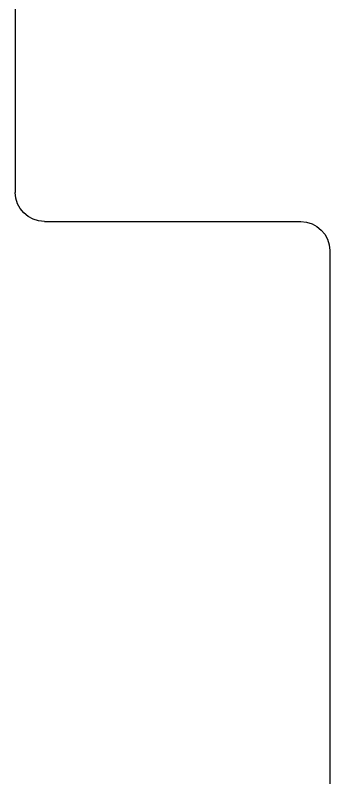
# Model space of a CAD drawing. Extents: x -82 to 113, y -82 to 93.
# Drawn here: x -4.0783 to -3.9701, y 70.8729 to 71.1351 of the extents above; entities that cross this region are included whole.
import ezdxf

# ---------------------------------------------------------------- set-up
doc = ezdxf.new("R2010")
doc.units = 0
doc.header["$MEASUREMENT"] = 0
doc.layers.get('0').update_dxf_attribs({"linetype": 'CONTINUOUS'})
doc.layers.add('FRAME', color=1, linetype='CONTINUOUS')

# ---------------------------------------------------------------- blocks, each defined once
blk = doc.blocks.new('3207-1_Block_Frame_Component')
for p, q in [((0.0725, -0.775), (0.5275, -0.775)), ((0.5375, -0.785), (0.5375, -0.87313)), ((0.5475, -0.88313), (1.0775, -0.88313))]:
    blk.add_line(p, q)
for centre, start, end in [((0.5275, -0.785), 0, 90), ((0.5475, -0.87313), 180, 270)]:
    blk.add_arc(centre, 0.01, start, end)
blk = doc.blocks.new('3207_Block_Frame_Assembly')
blk.add_blockref('3207-1_Block_Frame_Component', (0, 0))

msp = doc.modelspace()

# ---------------------------------------------------------------- block references
at = {"layer": 'FRAME', "xscale": -1, "rotation": 90}
msp.add_blockref('3207_Block_Frame_Assembly', (-4.85325, 71.60168), dxfattribs=at)

doc.saveas('drawing.dxf')
